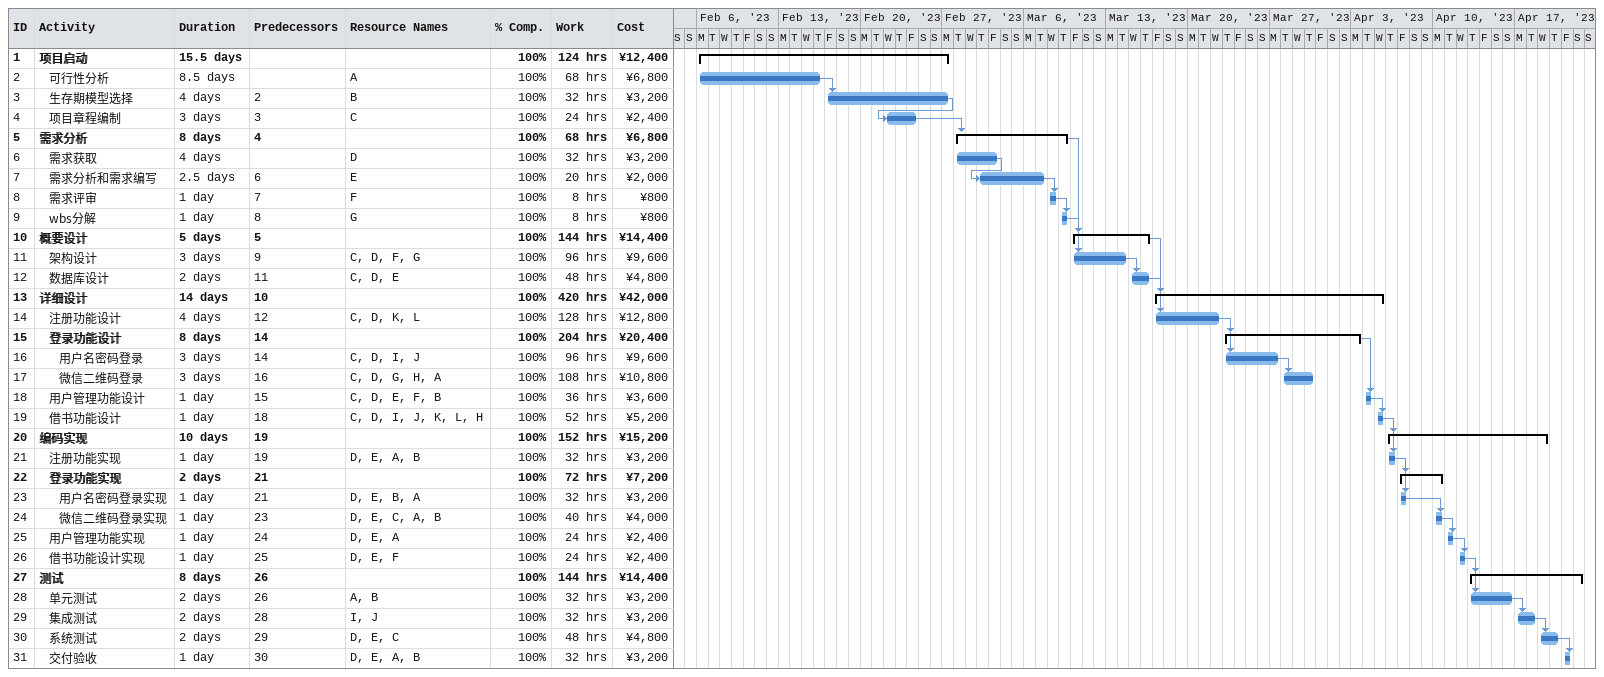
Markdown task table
| ID | Level | Task | Duration | Start | Finish | Predecessors | Resources | % complete | Work (h) | Cost (¥) |
|---|---|---|---|---|---|---|---|---|---|---|
| 1 | 1 | **项目启动** | 15.5d | 2023-02-06 | 2023-02-27 |  |  | 100 | 124 | 12400 |
| 2 | 2 | 可行性分析 | 8.5d | 2023-02-06 | 2023-02-16 |  | A | 100 | 68 | 6800 |
| 3 | 2 | 生存期模型选择 | 4d | 2023-02-17 | 2023-02-27 | 2 | B | 100 | 32 | 3200 |
| 4 | 2 | 项目章程编制 | 3d | 2023-02-22 | 2023-02-24 | 3 | C | 100 | 24 | 2400 |
| 5 | 1 | **需求分析** | 8d | 2023-02-28 | 2023-03-09 | 4 |  | 100 | 68 | 6800 |
| 6 | 2 | 需求获取 | 4d | 2023-02-28 | 2023-03-03 |  | D | 100 | 32 | 3200 |
| 7 | 2 | 需求分析和需求编写 | 2.5d | 2023-03-02 | 2023-03-07 | 6 | E | 100 | 20 | 2000 |
| 8 | 2 | 需求评审 | 1d | 2023-03-08 | 2023-03-08 | 7 | F | 100 | 8 | 800 |
| 9 | 2 | wbs分解 | 1d | 2023-03-09 | 2023-03-09 | 8 | G | 100 | 8 | 800 |
| 10 | 1 | **概要设计** | 5d | 2023-03-10 | 2023-03-16 | 5 |  | 100 | 144 | 14400 |
| 11 | 2 | 架构设计 | 3d | 2023-03-10 | 2023-03-14 | 9 | C, D, F, G | 100 | 96 | 9600 |
| 12 | 2 | 数据库设计 | 2d | 2023-03-15 | 2023-03-16 | 11 | C, D, E | 100 | 48 | 4800 |
| 13 | 1 | **详细设计** | 14d | 2023-03-17 | 2023-04-05 | 10 |  | 100 | 420 | 42000 |
| 14 | 2 | 注册功能设计 | 4d | 2023-03-17 | 2023-03-22 | 12 | C, D, K, L | 100 | 128 | 12800 |
| 15 | 2 | **登录功能设计** | 8d | 2023-03-23 | 2023-04-03 | 14 |  | 100 | 204 | 20400 |
| 16 | 3 | 用户名密码登录 | 3d | 2023-03-23 | 2023-03-27 | 14 | C, D, I, J | 100 | 96 | 9600 |
| 17 | 3 | 微信二维码登录 | 3d | 2023-03-28 | 2023-03-30 | 16 | C, D, G, H, A | 100 | 108 | 10800 |
| 18 | 2 | 用户管理功能设计 | 1d | 2023-04-04 | 2023-04-04 | 15 | C, D, E, F, B | 100 | 36 | 3600 |
| 19 | 2 | 借书功能设计 | 1d | 2023-04-05 | 2023-04-05 | 18 | C, D, I, J, K, L, H | 100 | 52 | 5200 |
| 20 | 1 | **编码实现** | 10d | 2023-04-06 | 2023-04-19 | 19 |  | 100 | 152 | 15200 |
| 21 | 2 | 注册功能实现 | 1d | 2023-04-06 | 2023-04-06 | 19 | D, E, A, B | 100 | 32 | 3200 |
| 22 | 2 | **登录功能实现** | 2d | 2023-04-07 | 2023-04-10 | 21 |  | 100 | 72 | 7200 |
| 23 | 3 | 用户名密码登录实现 | 1d | 2023-04-07 | 2023-04-07 | 21 | D, E, B, A | 100 | 32 | 3200 |
| 24 | 3 | 微信二维码登录实现 | 1d | 2023-04-10 | 2023-04-10 | 23 | D, E, C, A, B | 100 | 40 | 4000 |
| 25 | 2 | 用户管理功能实现 | 1d | 2023-04-11 | 2023-04-11 | 24 | D, E, A | 100 | 24 | 2400 |
| 26 | 2 | 借书功能设计实现 | 1d | 2023-04-12 | 2023-04-12 | 25 | D, E, F | 100 | 24 | 2400 |
| 27 | 1 | **测试** | 8d | 2023-04-13 | 2023-04-22 | 26 |  | 100 | 144 | 14400 |
| 28 | 2 | 单元测试 | 2d | 2023-04-13 | 2023-04-16 | 26 | A, B | 100 | 32 | 3200 |
| 29 | 2 | 集成测试 | 2d | 2023-04-17 | 2023-04-18 | 28 | I, J | 100 | 32 | 3200 |
| 30 | 2 | 系统测试 | 2d | 2023-04-19 | 2023-04-20 | 29 | D, E, C | 100 | 48 | 4800 |
| 31 | 2 | 交付验收 | 1d | 2023-04-21 | 2023-04-21 | 30 | D, E, A, B | 100 | 32 | 3200 |
